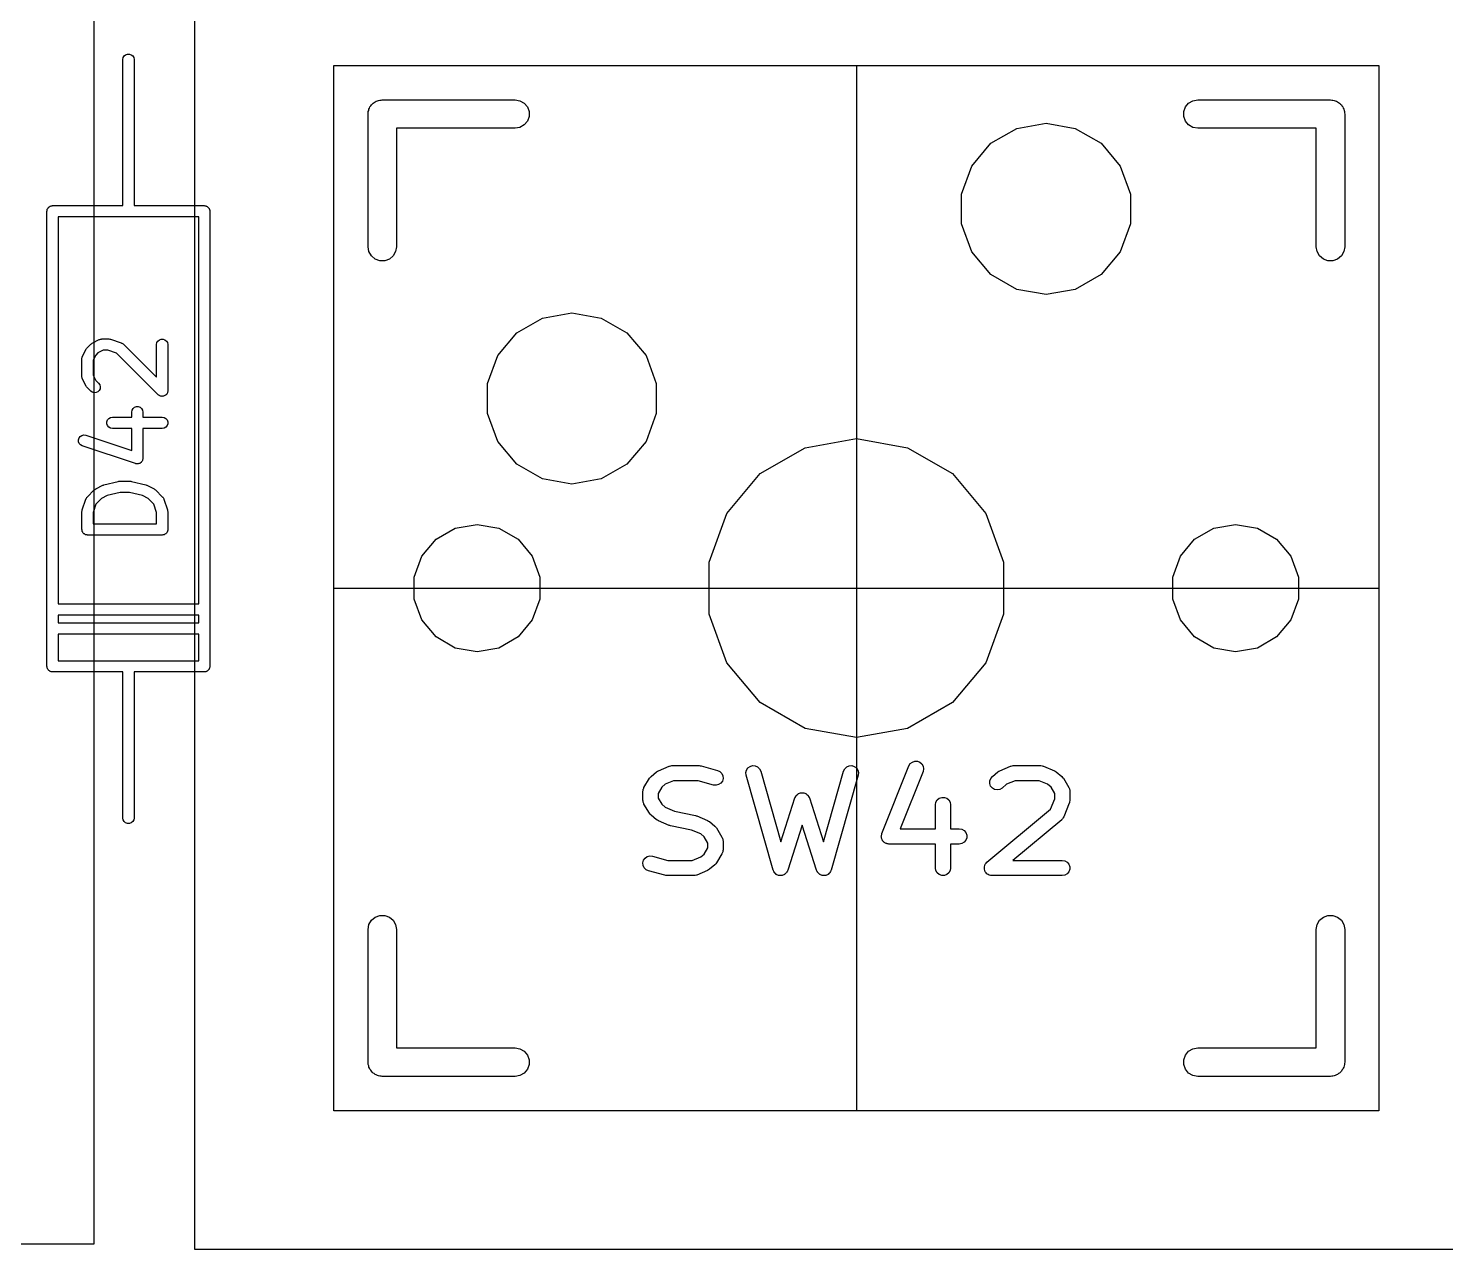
# Model space of a CAD drawing. Header units: millimetres. Extents: x 30 to 728, y -111 to 447.
# Drawn here: x 105.27 to 124.25, y 102.22 to 118.58 of the extents above; entities that cross this region are included whole.
import ezdxf

# ---------------------------------------------------------------- set-up
doc = ezdxf.new("R2010")
doc.units = ezdxf.units.MM
for name, color, linetype in [('BLACK', 7, 'Continuous'), ('プレート', 6, 'Continuous'), ('参照キーキャップ', 7, 'Continuous'), ('寸法', 21, 'Continuous')]:
    doc.layers.add(name, color=color, linetype=linetype)
doc.layers.add('補助線', color=4, linetype='Continuous', transparency=0.8)

# ---------------------------------------------------------------- blocks, each defined once
blk = doc.blocks.new('hhskb-F.SilkS')
at = {"layer": 'BLACK'}
for p, q in [((72.925, -109.92), (72.9295, -109.894)), ((72.9295, -109.894), (72.9425, -109.872)), ((72.9425, -109.872), (72.9625, -109.855)), ((72.9625, -109.855), (72.987, -109.846)), ((72.987, -109.846), (73.013, -109.846)), ((73.013, -109.846), (73.0375, -109.855)), ((73.0375, -109.855), (73.0575, -109.872)), ((73.0575, -109.872), (73.0705, -109.894)), ((73.0705, -109.894), (73.075, -109.92)), ((72.925, -111.19), (72.925, -109.92)), ((73.075, -109.92), (73.075, -111.19)), ((76.3047, -110.485), (76.3204, -110.479)), ((76.3204, -110.479), (76.3348, -110.471)), ((76.3348, -110.471), (76.3513, -110.468)), ((76.3513, -110.468), (76.3669, -110.462)), ((76.3669, -110.462), (76.3836, -110.462)), ((76.3836, -110.462), (76.4, -110.459)), ((76.4, -110.459), (78.178, -110.459)), ((78.178, -110.459), (78.2432, -110.471)), ((78.2432, -110.471), (78.3005, -110.504)), ((87.1995, -110.504), (87.2568, -110.471)), ((87.2568, -110.471), (87.322, -110.459)), ((87.322, -110.459), (89.1, -110.459)), ((89.1, -110.459), (89.1164, -110.462)), ((89.1164, -110.462), (89.1331, -110.462)), ((89.1331, -110.462), (89.1487, -110.468)), ((89.1487, -110.468), (89.1652, -110.471)), ((89.1652, -110.471), (89.1796, -110.479)), ((89.1796, -110.479), (89.1953, -110.485)), ((76.2095, -110.65), (76.2124, -110.634)), ((76.2095, -112.428), (76.2095, -110.65)), ((76.2124, -110.617), (76.2181, -110.601)), ((76.2124, -110.634), (76.2124, -110.617)), ((76.2181, -110.601), (76.221, -110.585)), ((76.221, -110.585), (76.2293, -110.57)), ((76.2293, -110.57), (76.235, -110.555)), ((76.235, -110.555), (76.2457, -110.542)), ((76.2457, -110.542), (76.2541, -110.528)), ((76.2541, -110.528), (76.2668, -110.517)), ((76.2668, -110.517), (76.2775, -110.504)), ((76.2775, -110.504), (76.292, -110.496)), ((76.292, -110.496), (76.3047, -110.485)), ((78.3005, -110.504), (78.343, -110.555)), ((78.343, -110.555), (78.3656, -110.617)), ((78.3656, -110.617), (78.3656, -110.683)), ((87.1344, -110.617), (87.157, -110.555)), ((87.1344, -110.683), (87.1344, -110.617)), ((87.157, -110.555), (87.1995, -110.504)), ((89.1953, -110.485), (89.208, -110.496)), ((89.208, -110.496), (89.2225, -110.504)), ((89.2225, -110.504), (89.2332, -110.517)), ((89.2332, -110.517), (89.2459, -110.528)), ((89.2459, -110.528), (89.2543, -110.542)), ((89.2543, -110.542), (89.265, -110.555)), ((89.265, -110.555), (89.2707, -110.57)), ((89.2707, -110.57), (89.279, -110.585)), ((89.279, -110.585), (89.2819, -110.601)), ((89.2819, -110.601), (89.2876, -110.617)), ((89.2876, -110.617), (89.2876, -110.634)), ((89.2876, -110.634), (89.2905, -110.65)), ((89.2905, -110.65), (89.2905, -112.428)), ((78.178, -110.84), (76.5905, -110.84)), ((76.5905, -110.84), (76.5905, -112.428)), ((78.2432, -110.829), (78.178, -110.84)), ((78.3005, -110.796), (78.2432, -110.829)), ((78.343, -110.745), (78.3005, -110.796)), ((78.3656, -110.683), (78.343, -110.745)), ((84.5525, -111.041), (84.8976, -110.842)), ((84.8976, -110.842), (85.29, -110.773)), ((85.29, -110.773), (85.6824, -110.842)), ((85.6824, -110.842), (86.0275, -111.041)), ((87.157, -110.745), (87.1344, -110.683)), ((87.1995, -110.796), (87.157, -110.745)), ((87.2568, -110.829), (87.1995, -110.796)), ((87.322, -110.84), (87.2568, -110.829)), ((88.9095, -110.84), (87.322, -110.84)), ((88.9095, -112.428), (88.9095, -110.84)), ((84.2964, -111.346), (84.5525, -111.041)), ((86.0275, -111.041), (86.2836, -111.346)), ((72.925, -111.877), (72.925, -111.19)), ((73.075, -111.19), (73.075, -111.877)), ((84.1601, -111.721), (84.2964, -111.346)), ((86.2836, -111.346), (86.4199, -111.721)), ((84.1601, -112.119), (84.1601, -111.721)), ((86.4199, -111.721), (86.4199, -112.119)), ((71.909, -111.952), (71.9101, -111.946)), ((71.909, -118.048), (71.909, -111.952)), ((71.9101, -111.939), (71.9124, -111.933)), ((71.9101, -111.946), (71.9101, -111.939)), ((71.9124, -111.933), (71.9135, -111.926)), ((71.9135, -111.926), (71.9168, -111.921)), ((71.9168, -111.921), (71.919, -111.914)), ((71.919, -111.914), (71.9233, -111.909)), ((71.9233, -111.909), (71.9265, -111.904)), ((71.9265, -111.904), (71.9316, -111.9)), ((71.9316, -111.9), (71.9358, -111.895)), ((71.9358, -111.895), (71.9415, -111.891)), ((71.9415, -111.891), (71.9465, -111.887)), ((71.9465, -111.887), (71.9527, -111.885)), ((71.9527, -111.885), (71.9583, -111.882)), ((71.9583, -111.882), (71.9648, -111.88)), ((71.9648, -111.88), (71.971, -111.878)), ((71.971, -111.878), (71.9775, -111.878)), ((71.9775, -111.878), (71.984, -111.877)), ((71.984, -111.877), (72.925, -111.877)), ((73.075, -111.877), (74.016, -111.877)), ((74.016, -111.877), (74.0225, -111.878)), ((74.0225, -111.878), (74.029, -111.878)), ((74.029, -111.878), (74.0352, -111.88)), ((74.0352, -111.88), (74.0417, -111.882)), ((74.0417, -111.882), (74.0473, -111.885)), ((74.0473, -111.885), (74.0535, -111.887)), ((74.0535, -111.887), (74.0585, -111.891)), ((74.0585, -111.891), (74.0642, -111.895)), ((74.0642, -111.895), (74.0684, -111.9)), ((74.0684, -111.9), (74.0735, -111.904)), ((74.0735, -111.904), (74.0767, -111.909)), ((74.0767, -111.909), (74.081, -111.914)), ((74.081, -111.914), (74.0832, -111.921)), ((74.0832, -111.921), (74.0865, -111.926)), ((74.0865, -111.926), (74.0876, -111.933)), ((74.0876, -111.933), (74.0899, -111.939)), ((74.0899, -111.939), (74.0899, -111.946)), ((74.0899, -111.946), (74.091, -111.952)), ((74.091, -111.952), (74.091, -118.048)), ((73, -112.027), (72.059, -112.027)), ((72.059, -112.027), (72.059, -117.211)), ((73.941, -112.027), (73, -112.027)), ((73.941, -117.211), (73.941, -112.027)), ((84.2964, -112.494), (84.1601, -112.119)), ((86.4199, -112.119), (86.2836, -112.494)), ((76.221, -112.493), (76.2095, -112.428)), ((76.2541, -112.55), (76.221, -112.493)), ((76.3047, -112.593), (76.2541, -112.55)), ((76.5459, -112.55), (76.4952, -112.593)), ((76.579, -112.493), (76.5459, -112.55)), ((76.5905, -112.428), (76.579, -112.493)), ((84.5525, -112.799), (84.2964, -112.494)), ((86.2836, -112.494), (86.0275, -112.799)), ((88.921, -112.493), (88.9095, -112.428)), ((88.9541, -112.55), (88.921, -112.493)), ((89.0048, -112.593), (88.9541, -112.55)), ((89.2459, -112.55), (89.1953, -112.593)), ((89.279, -112.493), (89.2459, -112.55)), ((89.2905, -112.428), (89.279, -112.493)), ((76.3669, -112.616), (76.3047, -112.593)), ((76.4331, -112.616), (76.3669, -112.616)), ((76.4952, -112.593), (76.4331, -112.616)), ((89.0669, -112.616), (89.0048, -112.593)), ((89.1331, -112.616), (89.0669, -112.616)), ((89.1953, -112.593), (89.1331, -112.616)), ((84.8976, -112.998), (84.5525, -112.799)), ((86.0275, -112.799), (85.6824, -112.998)), ((85.29, -113.067), (84.8976, -112.998)), ((85.6824, -112.998), (85.29, -113.067)), ((78.5476, -113.382), (78.94, -113.313)), ((78.94, -113.313), (79.3324, -113.382)), ((78.2025, -113.581), (78.5476, -113.382)), ((79.3324, -113.382), (79.6775, -113.581)), ((72.5141, -113.719), (72.6093, -113.671)), ((72.6093, -113.671), (72.6135, -113.67)), ((72.6135, -113.67), (72.6172, -113.668)), ((72.6172, -113.668), (72.6259, -113.666)), ((72.6259, -113.666), (72.6343, -113.664)), ((72.6343, -113.664), (72.6386, -113.664)), ((72.6386, -113.664), (72.6429, -113.663)), ((72.6429, -113.663), (72.7381, -113.663)), ((72.7381, -113.663), (72.7499, -113.665)), ((72.7499, -113.665), (72.7618, -113.667)), ((72.7618, -113.667), (72.9047, -113.715)), ((73.3819, -113.712), (73.3949, -113.69)), ((73.3949, -113.69), (73.4149, -113.673)), ((73.4149, -113.673), (73.4394, -113.664)), ((73.4394, -113.664), (73.4654, -113.664)), ((73.4654, -113.664), (73.4899, -113.673)), ((73.4899, -113.673), (73.5098, -113.69)), ((73.5098, -113.69), (73.5229, -113.712)), ((77.9464, -113.886), (78.2025, -113.581)), ((79.6775, -113.581), (79.9336, -113.886)), ((72.3819, -113.903), (72.3841, -113.899)), ((72.3841, -113.899), (72.3853, -113.895)), ((72.3853, -113.895), (72.4329, -113.8)), ((72.4329, -113.8), (72.4401, -113.79)), ((72.4401, -113.79), (72.447, -113.78)), ((72.447, -113.78), (72.4946, -113.733)), ((72.4946, -113.733), (72.5044, -113.726)), ((72.5044, -113.726), (72.5141, -113.719)), ((72.5616, -113.878), (72.5274, -113.946)), ((72.592, -113.847), (72.5616, -113.878)), ((72.6606, -113.813), (72.592, -113.847)), ((72.7259, -113.813), (72.6606, -113.813)), ((72.8404, -113.851), (72.7259, -113.813)), ((73.3993, -114.41), (72.8404, -113.851)), ((72.9047, -113.715), (72.9085, -113.717)), ((72.9085, -113.717), (72.9126, -113.718)), ((72.9126, -113.718), (72.9198, -113.723)), ((72.9198, -113.723), (72.9276, -113.727)), ((72.9276, -113.727), (72.9304, -113.73)), ((72.9304, -113.73), (72.934, -113.733)), ((72.934, -113.733), (73.3774, -114.176)), ((73.3774, -113.738), (73.3819, -113.712)), ((73.3774, -114.176), (73.3774, -113.738)), ((73.5229, -113.712), (73.5274, -113.738)), ((73.5274, -113.738), (73.5274, -114.357)), ((77.8101, -114.261), (77.9464, -113.886)), ((79.9336, -113.886), (80.0699, -114.261)), ((72.3774, -113.929), (72.3781, -113.924)), ((72.3774, -114.167), (72.3774, -113.929)), ((72.3779, -113.92), (72.3804, -113.912)), ((72.3781, -113.924), (72.3779, -113.92)), ((72.3804, -113.912), (72.3819, -113.903)), ((72.5274, -113.946), (72.5274, -114.149)), ((72.3781, -114.171), (72.3774, -114.167)), ((72.3779, -114.175), (72.3781, -114.171)), ((72.3804, -114.184), (72.3779, -114.175)), ((72.3819, -114.192), (72.3804, -114.184)), ((72.3841, -114.196), (72.3819, -114.192)), ((72.3853, -114.2), (72.3841, -114.196)), ((72.4329, -114.295), (72.3853, -114.2)), ((72.5274, -114.149), (72.5616, -114.217)), ((72.5616, -114.217), (72.6007, -114.256)), ((72.6007, -114.256), (72.6156, -114.278)), ((72.6156, -114.278), (72.6223, -114.303)), ((77.8101, -114.659), (77.8101, -114.261)), ((80.0699, -114.261), (80.0699, -114.659)), ((72.4401, -114.305), (72.4329, -114.295)), ((72.447, -114.315), (72.4401, -114.305)), ((72.4946, -114.363), (72.447, -114.315)), ((72.5159, -114.377), (72.4946, -114.363)), ((72.5411, -114.384), (72.5159, -114.377)), ((72.567, -114.382), (72.5411, -114.384)), ((72.5906, -114.371), (72.567, -114.382)), ((72.6091, -114.353), (72.5906, -114.371)), ((72.6201, -114.329), (72.6091, -114.353)), ((72.6223, -114.303), (72.6201, -114.329)), ((73.4074, -114.416), (73.3993, -114.41)), ((73.4149, -114.422), (73.4074, -114.416)), ((73.418, -114.423), (73.4149, -114.422)), ((73.4207, -114.425), (73.418, -114.423)), ((73.4302, -114.428), (73.4207, -114.425)), ((73.4394, -114.431), (73.4302, -114.428)), ((73.4427, -114.431), (73.4394, -114.431)), ((73.4458, -114.432), (73.4427, -114.431)), ((73.4556, -114.431), (73.4458, -114.432)), ((73.4654, -114.431), (73.4556, -114.431)), ((73.4685, -114.43), (73.4654, -114.431)), ((73.4718, -114.43), (73.4685, -114.43)), ((73.4807, -114.425), (73.4718, -114.43)), ((73.4899, -114.422), (73.4807, -114.425)), ((73.4924, -114.42), (73.4899, -114.422)), ((73.4954, -114.419), (73.4924, -114.42)), ((73.5023, -114.412), (73.4954, -114.419)), ((73.5098, -114.405), (73.5023, -114.412)), ((73.5115, -114.402), (73.5098, -114.405)), ((73.5138, -114.4), (73.5115, -114.402)), ((73.518, -114.391), (73.5138, -114.4)), ((73.5229, -114.383), (73.518, -114.391)), ((73.5234, -114.38), (73.5229, -114.383)), ((73.5248, -114.377), (73.5234, -114.38)), ((73.5257, -114.367), (73.5248, -114.377)), ((73.5274, -114.357), (73.5257, -114.367)), ((73.044, -114.643), (73.0486, -114.617)), ((73.044, -114.711), (73.044, -114.643)), ((73.0486, -114.617), (73.0616, -114.595)), ((73.0616, -114.595), (73.0815, -114.578)), ((73.0815, -114.578), (73.106, -114.569)), ((73.106, -114.569), (73.1321, -114.569)), ((73.1321, -114.569), (73.1565, -114.578)), ((73.1565, -114.578), (73.1765, -114.595)), ((73.1765, -114.595), (73.1895, -114.617)), ((73.1895, -114.617), (73.194, -114.643)), ((73.194, -114.643), (73.194, -114.711)), ((72.7119, -114.773), (72.7208, -114.748)), ((72.7119, -114.799), (72.7119, -114.773)), ((72.7208, -114.823), (72.7119, -114.799)), ((72.7208, -114.748), (72.7375, -114.728)), ((72.7375, -114.843), (72.7208, -114.823)), ((72.7375, -114.728), (72.7601, -114.715)), ((72.7601, -114.856), (72.7375, -114.843)), ((72.7601, -114.715), (72.7857, -114.711)), ((72.7857, -114.711), (73.044, -114.711)), ((73.194, -114.711), (73.4524, -114.711)), ((73.4524, -114.711), (73.478, -114.715)), ((73.478, -114.715), (73.5006, -114.728)), ((73.5006, -114.843), (73.478, -114.856)), ((73.5006, -114.728), (73.5173, -114.748)), ((73.5173, -114.823), (73.5006, -114.843)), ((73.5173, -114.748), (73.5262, -114.773)), ((73.5262, -114.799), (73.5173, -114.823)), ((73.5262, -114.773), (73.5262, -114.799)), ((77.9464, -115.034), (77.8101, -114.659)), ((80.0699, -114.659), (79.9336, -115.034)), ((72.3306, -115.013), (72.3388, -114.988)), ((72.3313, -115.039), (72.3306, -115.013)), ((72.3388, -114.988), (72.355, -114.968)), ((72.355, -114.968), (72.3772, -114.954)), ((72.3772, -114.954), (72.4027, -114.949)), ((72.4027, -114.949), (72.4285, -114.953)), ((72.4285, -114.953), (73.044, -115.158)), ((72.7857, -114.861), (72.7601, -114.856)), ((73.044, -114.861), (72.7857, -114.861)), ((73.044, -115.158), (73.044, -114.861)), ((73.4524, -114.861), (73.194, -114.861)), ((73.194, -114.861), (73.194, -115.262)), ((73.478, -114.856), (73.4524, -114.861)), ((78.2025, -115.339), (77.9464, -115.034)), ((79.9336, -115.034), (79.6775, -115.339)), ((82.0654, -115.119), (82.75, -114.998)), ((82.75, -114.998), (83.4346, -115.119)), ((72.3409, -115.063), (72.3313, -115.039)), ((72.3581, -115.083), (72.3409, -115.063)), ((72.381, -115.095), (72.3581, -115.083)), ((73.0953, -115.333), (72.381, -115.095)), ((81.4634, -115.467), (82.0654, -115.119)), ((83.4346, -115.119), (84.0365, -115.467)), ((73.1008, -115.334), (73.0953, -115.333)), ((73.106, -115.336), (73.1008, -115.334)), ((73.1136, -115.336), (73.106, -115.336)), ((73.1211, -115.337), (73.1136, -115.336)), ((73.1265, -115.336), (73.1211, -115.337)), ((73.1321, -115.336), (73.1265, -115.336)), ((73.1392, -115.333), (73.1321, -115.336)), ((73.1466, -115.332), (73.1392, -115.333)), ((73.1513, -115.329), (73.1466, -115.332)), ((73.1565, -115.327), (73.1513, -115.329)), ((73.1624, -115.322), (73.1565, -115.327)), ((73.1688, -115.318), (73.1624, -115.322)), ((73.1723, -115.314), (73.1688, -115.318)), ((73.1765, -115.31), (73.1723, -115.314)), ((73.1803, -115.304), (73.1765, -115.31)), ((73.185, -115.298), (73.1803, -115.304)), ((73.1868, -115.292), (73.185, -115.298)), ((73.1895, -115.288), (73.1868, -115.292)), ((73.1908, -115.28), (73.1895, -115.288)), ((73.1932, -115.273), (73.1908, -115.28)), ((73.194, -115.262), (73.1931, -115.267)), ((73.1931, -115.267), (73.1932, -115.273)), ((78.5476, -115.538), (78.2025, -115.339)), ((79.6775, -115.339), (79.3324, -115.538)), ((72.6723, -115.618), (72.8628, -115.57)), ((72.8628, -115.57), (72.8719, -115.569)), ((72.8719, -115.569), (72.881, -115.568)), ((72.881, -115.568), (73.0238, -115.568)), ((73.0238, -115.568), (73.0328, -115.569)), ((73.0328, -115.569), (73.042, -115.57)), ((73.042, -115.57), (73.2325, -115.618)), ((78.94, -115.607), (78.5476, -115.538)), ((79.3324, -115.538), (78.94, -115.607)), ((81.0166, -115.999), (81.4634, -115.467)), ((84.0365, -115.467), (84.4834, -115.999)), ((72.432, -115.802), (72.4371, -115.794)), ((72.4371, -115.794), (72.4413, -115.787)), ((72.4413, -115.787), (72.4445, -115.784)), ((72.4445, -115.784), (72.447, -115.78)), ((72.447, -115.78), (72.5422, -115.685)), ((72.5422, -115.685), (72.552, -115.678)), ((72.552, -115.678), (72.5617, -115.671)), ((72.5617, -115.671), (72.6569, -115.623)), ((72.7167, -115.761), (72.6397, -115.8)), ((72.6569, -115.623), (72.6648, -115.621)), ((72.6648, -115.621), (72.6723, -115.618)), ((72.8902, -115.718), (72.7167, -115.761)), ((73.0146, -115.718), (72.8902, -115.718)), ((73.1881, -115.761), (73.0146, -115.718)), ((73.2651, -115.8), (73.1881, -115.761)), ((73.2325, -115.618), (73.24, -115.621)), ((73.24, -115.621), (73.2478, -115.623)), ((73.2478, -115.623), (73.3431, -115.671)), ((73.3431, -115.671), (73.3527, -115.678)), ((73.3527, -115.678), (73.3626, -115.685)), ((73.3626, -115.685), (73.4578, -115.78)), ((73.4578, -115.78), (73.4603, -115.784)), ((73.4603, -115.784), (73.4635, -115.787)), ((73.4635, -115.787), (73.4677, -115.794)), ((73.4677, -115.794), (73.4727, -115.802)), ((72.3774, -115.976), (72.3795, -115.964)), ((72.3774, -116.214), (72.3774, -115.976)), ((72.3795, -115.964), (72.3812, -115.952)), ((72.3812, -115.952), (72.4288, -115.81)), ((72.4288, -115.81), (72.4309, -115.806)), ((72.4309, -115.806), (72.432, -115.802)), ((72.5656, -115.874), (72.5274, -115.988)), ((72.6397, -115.8), (72.5656, -115.874)), ((73.3392, -115.874), (73.2651, -115.8)), ((73.3774, -115.988), (73.3392, -115.874)), ((73.4727, -115.802), (73.4739, -115.806)), ((73.4739, -115.806), (73.4759, -115.81)), ((73.4759, -115.81), (73.5235, -115.952)), ((73.5235, -115.952), (73.5253, -115.964)), ((73.5253, -115.964), (73.5274, -115.976)), ((73.5274, -115.976), (73.5274, -116.214)), ((72.5274, -115.988), (72.5274, -116.139)), ((72.5274, -116.139), (73.3774, -116.139)), ((73.3774, -116.139), (73.3774, -115.988)), ((77.3779, -116.197), (77.67, -116.146)), ((77.67, -116.146), (77.9621, -116.197)), ((80.7789, -116.652), (81.0166, -115.999)), ((84.4834, -115.999), (84.7211, -116.652)), ((87.5379, -116.197), (87.83, -116.146)), ((87.83, -116.146), (88.1221, -116.197)), ((72.3785, -116.221), (72.3774, -116.214)), ((72.3785, -116.227), (72.3785, -116.221)), ((72.3808, -116.233), (72.3785, -116.227)), ((72.3819, -116.24), (72.3808, -116.233)), ((72.3852, -116.246), (72.3819, -116.24)), ((72.3874, -116.252), (72.3852, -116.246)), ((72.3916, -116.257), (72.3874, -116.252)), ((72.3949, -116.262), (72.3916, -116.257)), ((72.4, -116.267), (72.3949, -116.262)), ((72.4042, -116.272), (72.4, -116.267)), ((72.4099, -116.275), (72.4042, -116.272)), ((72.4149, -116.279), (72.4099, -116.275)), ((72.421, -116.281), (72.4149, -116.279)), ((72.4267, -116.285), (72.421, -116.281)), ((72.4332, -116.286), (72.4267, -116.285)), ((72.4394, -116.288), (72.4332, -116.286)), ((72.4459, -116.288), (72.4394, -116.288)), ((72.4524, -116.289), (72.4459, -116.288)), ((73.4524, -116.289), (72.4524, -116.289)), ((73.4588, -116.288), (73.4524, -116.289)), ((73.4654, -116.288), (73.4588, -116.288)), ((73.4716, -116.286), (73.4654, -116.288)), ((73.478, -116.285), (73.4716, -116.286)), ((73.4837, -116.281), (73.478, -116.285)), ((73.4899, -116.279), (73.4837, -116.281)), ((73.4949, -116.275), (73.4899, -116.279)), ((73.5006, -116.272), (73.4949, -116.275)), ((73.5048, -116.267), (73.5006, -116.272)), ((73.5098, -116.262), (73.5048, -116.267)), ((73.5131, -116.257), (73.5098, -116.262)), ((73.5173, -116.252), (73.5131, -116.257)), ((73.5196, -116.246), (73.5173, -116.252)), ((73.5229, -116.24), (73.5196, -116.246)), ((73.524, -116.233), (73.5229, -116.24)), ((73.5262, -116.227), (73.524, -116.233)), ((73.5274, -116.214), (73.5262, -116.221)), ((73.5262, -116.221), (73.5262, -116.227)), ((76.9303, -116.573), (77.121, -116.346)), ((77.121, -116.346), (77.3779, -116.197)), ((77.9621, -116.197), (78.219, -116.346)), ((78.219, -116.346), (78.4097, -116.573)), ((87.0903, -116.573), (87.281, -116.346)), ((87.281, -116.346), (87.5379, -116.197)), ((88.1221, -116.197), (88.379, -116.346)), ((88.379, -116.346), (88.5697, -116.573)), ((76.8288, -116.852), (76.9303, -116.573)), ((78.4097, -116.573), (78.5112, -116.852)), ((80.7789, -117.348), (80.7789, -116.652)), ((84.7211, -116.652), (84.7211, -117.348)), ((86.9888, -116.852), (87.0903, -116.573)), ((88.5697, -116.573), (88.6712, -116.852)), ((76.8288, -117.148), (76.8288, -116.852)), ((78.5112, -116.852), (78.5112, -117.148)), ((86.9888, -117.148), (86.9888, -116.852)), ((88.6712, -116.852), (88.6712, -117.148)), ((72.059, -117.211), (73.941, -117.211)), ((76.9303, -117.427), (76.8288, -117.148)), ((78.5112, -117.148), (78.4097, -117.427)), ((87.0903, -117.427), (86.9888, -117.148)), ((88.6712, -117.148), (88.5697, -117.427)), ((72.059, -117.361), (72.059, -117.465)), ((73.941, -117.361), (72.059, -117.361)), ((72.059, -117.465), (73.941, -117.465)), ((73.941, -117.465), (73.941, -117.361)), ((77.121, -117.654), (76.9303, -117.427)), ((78.4097, -117.427), (78.219, -117.654)), ((81.0166, -118.001), (80.7789, -117.348)), ((84.7211, -117.348), (84.4834, -118.001)), ((87.281, -117.654), (87.0903, -117.427)), ((88.5697, -117.427), (88.379, -117.654)), ((73.941, -117.615), (72.059, -117.615)), ((72.059, -117.615), (72.059, -117.973)), ((73.941, -117.973), (73.941, -117.615)), ((77.3779, -117.803), (77.121, -117.654)), ((78.219, -117.654), (77.9621, -117.803)), ((87.5379, -117.803), (87.281, -117.654)), ((88.379, -117.654), (88.1221, -117.803)), ((77.67, -117.854), (77.3779, -117.803)), ((77.9621, -117.803), (77.67, -117.854)), ((87.83, -117.854), (87.5379, -117.803)), ((88.1221, -117.803), (87.83, -117.854)), ((71.9101, -118.054), (71.909, -118.048)), ((71.9101, -118.061), (71.9101, -118.054)), ((71.9124, -118.067), (71.9101, -118.061)), ((71.9135, -118.074), (71.9124, -118.067)), ((71.9168, -118.079), (71.9135, -118.074)), ((72.059, -117.973), (73, -117.973)), ((73, -117.973), (73.941, -117.973)), ((74.0865, -118.074), (74.0832, -118.079)), ((74.0876, -118.067), (74.0865, -118.074)), ((74.0899, -118.061), (74.0876, -118.067)), ((74.091, -118.048), (74.0899, -118.054)), ((74.0899, -118.054), (74.0899, -118.061)), ((81.4634, -118.533), (81.0166, -118.001)), ((84.4834, -118.001), (84.0365, -118.533)), ((71.919, -118.085), (71.9168, -118.079)), ((71.9233, -118.091), (71.919, -118.085)), ((71.9265, -118.096), (71.9233, -118.091)), ((71.9316, -118.1), (71.9265, -118.096)), ((71.9358, -118.105), (71.9316, -118.1)), ((71.9415, -118.109), (71.9358, -118.105)), ((71.9465, -118.113), (71.9415, -118.109)), ((71.9527, -118.115), (71.9465, -118.113)), ((71.9583, -118.118), (71.9527, -118.115)), ((71.9648, -118.12), (71.9583, -118.118)), ((71.971, -118.122), (71.9648, -118.12)), ((71.9775, -118.122), (71.971, -118.122)), ((71.984, -118.123), (71.9775, -118.122)), ((72.925, -118.123), (71.984, -118.123)), ((72.925, -118.81), (72.925, -118.123)), ((74.016, -118.123), (73.075, -118.123)), ((73.075, -118.123), (73.075, -118.81)), ((74.0225, -118.122), (74.016, -118.123)), ((74.029, -118.122), (74.0225, -118.122)), ((74.0352, -118.12), (74.029, -118.122)), ((74.0417, -118.118), (74.0352, -118.12)), ((74.0473, -118.115), (74.0417, -118.118)), ((74.0535, -118.113), (74.0473, -118.115)), ((74.0585, -118.109), (74.0535, -118.113)), ((74.0642, -118.105), (74.0585, -118.109)), ((74.0684, -118.1), (74.0642, -118.105)), ((74.0735, -118.096), (74.0684, -118.1)), ((74.0767, -118.091), (74.0735, -118.096)), ((74.081, -118.085), (74.0767, -118.091)), ((74.0832, -118.079), (74.081, -118.085)), ((82.0654, -118.881), (81.4634, -118.533)), ((84.0365, -118.533), (83.4346, -118.881)), ((72.925, -120.08), (72.925, -118.81)), ((73.075, -118.81), (73.075, -120.08)), ((82.75, -119.002), (82.0654, -118.881)), ((83.4346, -118.881), (82.75, -119.002)), ((80.0984, -119.446), (80.2435, -119.386)), ((80.2435, -119.386), (80.2458, -119.385)), ((80.2458, -119.385), (80.2478, -119.384)), ((80.2478, -119.384), (80.2629, -119.381)), ((80.2629, -119.381), (80.2779, -119.378)), ((80.2779, -119.378), (80.2803, -119.378)), ((80.2803, -119.378), (80.2826, -119.378)), ((80.2826, -119.378), (80.6454, -119.378)), ((80.6454, -119.378), (80.659, -119.38)), ((80.659, -119.38), (80.6726, -119.382)), ((80.6726, -119.382), (80.8903, -119.442)), ((81.2981, -119.409), (81.3267, -119.388)), ((81.3267, -119.388), (81.3606, -119.378)), ((81.3606, -119.378), (81.3958, -119.381)), ((81.3958, -119.381), (81.428, -119.395)), ((81.428, -119.395), (81.4534, -119.42)), ((82.5952, -119.42), (82.6205, -119.395)), ((82.6205, -119.395), (82.6528, -119.381)), ((82.6528, -119.381), (82.688, -119.378)), ((82.688, -119.378), (82.7219, -119.388)), ((82.7219, -119.388), (82.7504, -119.409)), ((83.0911, -120.288), (83.454, -119.381)), ((83.454, -119.381), (83.4725, -119.351)), ((83.4725, -119.351), (83.5003, -119.33)), ((83.5003, -119.33), (83.5338, -119.318)), ((83.5338, -119.318), (83.5691, -119.32)), ((83.5691, -119.32), (83.6018, -119.333)), ((83.6018, -119.333), (83.6281, -119.356)), ((83.6281, -119.356), (83.6448, -119.387)), ((83.6448, -119.387), (83.6498, -119.422)), ((84.6704, -119.446), (84.8155, -119.386)), ((84.8155, -119.386), (84.8178, -119.385)), ((84.8178, -119.385), (84.8198, -119.384)), ((84.8198, -119.384), (84.8349, -119.381)), ((84.8349, -119.381), (84.8499, -119.378)), ((84.8499, -119.378), (84.8523, -119.378)), ((84.8523, -119.378), (84.8546, -119.378)), ((84.8546, -119.378), (85.2174, -119.378)), ((85.2174, -119.378), (85.2197, -119.378)), ((85.2197, -119.378), (85.2221, -119.378)), ((85.2221, -119.378), (85.2371, -119.381)), ((85.2371, -119.381), (85.2522, -119.384)), ((85.2522, -119.384), (85.2542, -119.385)), ((85.2542, -119.385), (85.2565, -119.386)), ((85.2565, -119.386), (85.4016, -119.446)), ((79.9052, -119.669), (79.9777, -119.548)), ((79.9777, -119.548), (79.9888, -119.535)), ((79.9888, -119.535), (79.9998, -119.522)), ((79.9998, -119.522), (80.0724, -119.462)), ((80.0724, -119.462), (80.0856, -119.454)), ((80.0856, -119.454), (80.0984, -119.446)), ((80.3029, -119.581), (80.1907, -119.628)), ((80.6316, -119.581), (80.3029, -119.581)), ((80.8359, -119.638), (80.6316, -119.581)), ((80.8903, -119.442), (80.9222, -119.457)), ((80.9222, -119.457), (80.9469, -119.482)), ((80.9548, -119.584), (80.9343, -119.612)), ((80.9469, -119.482), (80.9615, -119.515)), ((80.9643, -119.55), (80.9548, -119.584)), ((80.9615, -119.515), (80.9643, -119.55)), ((81.2698, -119.472), (81.2784, -119.438)), ((81.2735, -119.507), (81.2698, -119.472)), ((81.6363, -120.777), (81.2735, -119.507)), ((81.2784, -119.438), (81.2981, -119.409)), ((81.4534, -119.42), (81.4688, -119.452)), ((81.4688, -119.452), (81.7395, -120.399)), ((82.3091, -120.399), (82.5797, -119.452)), ((82.7751, -119.507), (82.4123, -120.777)), ((82.5797, -119.452), (82.5952, -119.42)), ((82.7504, -119.409), (82.7702, -119.438)), ((82.7702, -119.438), (82.7788, -119.472)), ((82.7788, -119.472), (82.7751, -119.507)), ((83.6426, -119.457), (83.3355, -120.225)), ((83.6498, -119.422), (83.6426, -119.457)), ((84.5367, -119.618), (84.5369, -119.582)), ((84.5369, -119.582), (84.549, -119.549)), ((84.549, -119.549), (84.5718, -119.522)), ((84.5718, -119.522), (84.6444, -119.462)), ((84.6444, -119.462), (84.6576, -119.454)), ((84.6576, -119.454), (84.6704, -119.446)), ((84.8749, -119.581), (84.7627, -119.628)), ((85.1971, -119.581), (84.8749, -119.581)), ((85.3093, -119.628), (85.1971, -119.581)), ((85.4016, -119.446), (85.4144, -119.454)), ((85.4144, -119.454), (85.4276, -119.462)), ((85.4276, -119.462), (85.5002, -119.522)), ((85.5002, -119.522), (85.5111, -119.535)), ((85.5111, -119.535), (85.5223, -119.548)), ((85.5223, -119.548), (85.5948, -119.669)), ((79.8907, -119.721), (79.8924, -119.712)), ((79.8907, -119.842), (79.8907, -119.721)), ((79.8924, -119.712), (79.8925, -119.702)), ((79.8925, -119.702), (79.8954, -119.695)), ((79.8954, -119.695), (79.8968, -119.687)), ((79.8968, -119.687), (79.9017, -119.678)), ((79.9017, -119.678), (79.9052, -119.669)), ((80.1431, -119.668), (80.0939, -119.75)), ((80.0939, -119.75), (80.0939, -119.814)), ((80.1907, -119.628), (80.1431, -119.668)), ((80.8711, -119.641), (80.8359, -119.638)), ((80.9052, -119.632), (80.8711, -119.641)), ((80.9343, -119.612), (80.9052, -119.632)), ((81.9376, -119.792), (81.9439, -119.78)), ((81.9439, -119.78), (81.9469, -119.777)), ((81.9469, -119.777), (81.9491, -119.774)), ((81.9491, -119.774), (81.9599, -119.766)), ((81.9599, -119.766), (81.9701, -119.756)), ((81.9701, -119.756), (81.9738, -119.755)), ((81.9738, -119.755), (81.977, -119.752)), ((81.977, -119.752), (81.99, -119.748)), ((81.99, -119.748), (82.0027, -119.743)), ((82.0027, -119.743), (82.0068, -119.743)), ((82.0068, -119.743), (82.0106, -119.742)), ((82.0106, -119.742), (82.0243, -119.742)), ((82.0243, -119.742), (82.038, -119.742)), ((82.038, -119.742), (82.0418, -119.743)), ((82.0418, -119.743), (82.0459, -119.743)), ((82.0459, -119.743), (82.0585, -119.748)), ((82.0585, -119.748), (82.0716, -119.752)), ((82.0716, -119.752), (82.0748, -119.755)), ((82.0748, -119.755), (82.0785, -119.756)), ((82.0785, -119.756), (82.0887, -119.766)), ((82.0887, -119.766), (82.0995, -119.774)), ((82.0995, -119.774), (82.1016, -119.777)), ((82.1016, -119.777), (82.1046, -119.78)), ((82.1046, -119.78), (82.111, -119.792)), ((84.5487, -119.651), (84.5367, -119.618)), ((84.5713, -119.678), (84.5487, -119.651)), ((84.6018, -119.696), (84.5713, -119.678)), ((84.6365, -119.702), (84.6018, -119.696)), ((84.6713, -119.696), (84.6365, -119.702)), ((84.7019, -119.679), (84.6713, -119.696)), ((84.7627, -119.628), (84.7019, -119.679)), ((85.3569, -119.668), (85.3093, -119.628)), ((85.4061, -119.75), (85.3569, -119.668)), ((85.4061, -119.823), (85.4061, -119.75)), ((85.5948, -119.669), (85.5983, -119.678)), ((85.5983, -119.678), (85.6032, -119.687)), ((85.6032, -119.687), (85.6046, -119.695)), ((85.6046, -119.695), (85.6075, -119.702)), ((85.6075, -119.702), (85.6076, -119.712)), ((85.6076, -119.712), (85.6093, -119.721)), ((85.6093, -119.721), (85.6093, -119.842)), ((79.8924, -119.852), (79.8907, -119.842)), ((79.8925, -119.862), (79.8924, -119.852)), ((79.8954, -119.869), (79.8925, -119.862)), ((79.8968, -119.877), (79.8954, -119.869)), ((79.9017, -119.886), (79.8968, -119.877)), ((79.9052, -119.895), (79.9017, -119.886)), ((79.9777, -120.016), (79.9052, -119.895)), ((80.0939, -119.814), (80.1431, -119.896)), ((80.1431, -119.896), (80.1907, -119.936)), ((80.1907, -119.936), (80.3127, -119.987)), ((81.7395, -120.399), (81.9275, -119.811)), ((81.9275, -119.811), (81.9294, -119.808)), ((81.9294, -119.808), (81.9303, -119.804)), ((81.9303, -119.804), (81.9376, -119.792)), ((82.111, -119.792), (82.1183, -119.804)), ((82.1183, -119.804), (82.1192, -119.808)), ((82.1192, -119.808), (82.1211, -119.811)), ((82.1211, -119.811), (82.3091, -120.399)), ((83.8095, -119.903), (83.8157, -119.868)), ((83.8095, -120.225), (83.8095, -119.903)), ((83.8157, -119.868), (83.8333, -119.838)), ((83.8333, -119.838), (83.8603, -119.815)), ((83.8603, -119.815), (83.8935, -119.803)), ((83.8935, -119.803), (83.9288, -119.803)), ((83.9288, -119.803), (83.9619, -119.815)), ((83.9619, -119.815), (83.989, -119.838)), ((83.989, -119.838), (84.0066, -119.868)), ((84.0066, -119.868), (84.0127, -119.903)), ((84.0127, -119.903), (84.0127, -120.225)), ((84.4992, -120.671), (85.3504, -119.962)), ((85.3504, -119.962), (85.4061, -119.823)), ((85.602, -119.88), (85.5295, -120.062)), ((85.6024, -119.879), (85.602, -119.88)), ((85.6032, -119.877), (85.6024, -119.879)), ((85.606, -119.861), (85.6032, -119.877)), ((85.6093, -119.846), (85.606, -119.861)), ((85.6093, -119.842), (85.609, -119.844)), ((85.609, -119.844), (85.6093, -119.846)), ((72.9295, -120.106), (72.925, -120.08)), ((72.9425, -120.128), (72.9295, -120.106)), ((72.9625, -120.145), (72.9425, -120.128)), ((72.987, -120.154), (72.9625, -120.145)), ((73.013, -120.154), (72.987, -120.154)), ((73.0375, -120.145), (73.013, -120.154)), ((73.0575, -120.128), (73.0375, -120.145)), ((73.0705, -120.106), (73.0575, -120.128)), ((73.075, -120.08), (73.0705, -120.106)), ((79.9889, -120.028), (79.9777, -120.016)), ((79.9998, -120.041), (79.9889, -120.028)), ((80.0724, -120.102), (79.9998, -120.041)), ((80.0856, -120.109), (80.0724, -120.102)), ((80.0984, -120.118), (80.0856, -120.109)), ((80.2435, -120.178), (80.0984, -120.118)), ((80.3127, -119.987), (80.5936, -120.045)), ((80.5936, -120.045), (80.6025, -120.049)), ((80.6025, -120.049), (80.6119, -120.051)), ((80.6119, -120.051), (80.7571, -120.111)), ((80.7571, -120.111), (80.7699, -120.12)), ((80.7699, -120.12), (80.783, -120.127)), ((80.783, -120.127), (80.8556, -120.188)), ((85.5002, -120.102), (84.8449, -120.648)), ((85.505, -120.096), (85.5002, -120.102)), ((85.5109, -120.092), (85.505, -120.096)), ((85.5163, -120.083), (85.5109, -120.092)), ((85.523, -120.075), (85.5163, -120.083)), ((85.5255, -120.068), (85.523, -120.075)), ((85.5295, -120.062), (85.5255, -120.068)), ((80.2529, -120.18), (80.2435, -120.178)), ((80.2618, -120.184), (80.2529, -120.18)), ((80.5427, -120.242), (80.2618, -120.184)), ((80.6648, -120.293), (80.5427, -120.242)), ((80.7123, -120.333), (80.6648, -120.293)), ((80.7615, -120.415), (80.7123, -120.333)), ((80.8556, -120.188), (80.8666, -120.201)), ((80.8666, -120.201), (80.8777, -120.213)), ((80.8777, -120.213), (80.9503, -120.334)), ((80.9503, -120.334), (80.9537, -120.343)), ((80.9537, -120.343), (80.9586, -120.352)), ((80.9586, -120.352), (80.96, -120.36)), ((82.0243, -120.176), (81.8308, -120.78)), ((82.2178, -120.78), (82.0243, -120.176)), ((83.0839, -120.323), (83.0854, -120.316)), ((83.0854, -120.333), (83.0839, -120.323)), ((83.0854, -120.309), (83.089, -120.299)), ((83.0854, -120.316), (83.0854, -120.309)), ((83.0854, -120.344), (83.0854, -120.333)), ((83.0879, -120.351), (83.0854, -120.344)), ((83.0889, -120.358), (83.0879, -120.351)), ((83.089, -120.299), (83.0911, -120.288)), ((83.3355, -120.225), (83.8095, -120.225)), ((84.0127, -120.225), (84.1289, -120.225)), ((84.1289, -120.225), (84.1636, -120.231)), ((84.1636, -120.231), (84.1942, -120.248)), ((84.1942, -120.248), (84.2168, -120.275)), ((84.2168, -120.275), (84.2289, -120.309)), ((84.2289, -120.344), (84.2168, -120.377)), ((84.2289, -120.309), (84.2289, -120.344)), ((80.7123, -120.562), (80.7615, -120.479)), ((80.7615, -120.479), (80.7615, -120.415)), ((80.9586, -120.542), (80.9537, -120.551)), ((80.96, -120.534), (80.9586, -120.542)), ((80.96, -120.36), (80.9629, -120.367)), ((80.9629, -120.527), (80.96, -120.534)), ((80.9629, -120.367), (80.9631, -120.377)), ((80.9631, -120.517), (80.9629, -120.527)), ((80.9631, -120.377), (80.9647, -120.387)), ((80.9647, -120.508), (80.9631, -120.517)), ((80.9647, -120.387), (80.9647, -120.508)), ((83.0939, -120.367), (83.0889, -120.358)), ((83.0974, -120.377), (83.0939, -120.367)), ((83.1021, -120.383), (83.0974, -120.377)), ((83.1056, -120.389), (83.1021, -120.383)), ((83.1134, -120.396), (83.1056, -120.389)), ((83.1201, -120.404), (83.1134, -120.396)), ((83.1264, -120.408), (83.1201, -120.404)), ((83.1319, -120.413), (83.1264, -120.408)), ((83.1416, -120.416), (83.1319, -120.413)), ((83.1507, -120.422), (83.1416, -120.416)), ((83.1579, -120.423), (83.1507, -120.422)), ((83.1646, -120.426), (83.1579, -120.423)), ((83.1751, -120.426), (83.1646, -120.426)), ((83.1854, -120.428), (83.1751, -120.426)), ((83.8095, -120.428), (83.1854, -120.428)), ((83.8095, -120.75), (83.8095, -120.428)), ((84.1289, -120.428), (84.0127, -120.428)), ((84.0127, -120.428), (84.0127, -120.75)), ((84.1636, -120.422), (84.1289, -120.428)), ((84.1942, -120.404), (84.1636, -120.422)), ((84.2168, -120.377), (84.1942, -120.404)), ((79.8912, -120.679), (79.9006, -120.645)), ((79.8939, -120.714), (79.8912, -120.679)), ((79.9085, -120.747), (79.8939, -120.714)), ((79.9006, -120.645), (79.9211, -120.617)), ((79.9211, -120.617), (79.9502, -120.597)), ((79.9502, -120.597), (79.9844, -120.588)), ((79.9844, -120.588), (80.0195, -120.591)), ((80.0195, -120.591), (80.2238, -120.648)), ((80.2238, -120.648), (80.5525, -120.648)), ((80.5525, -120.648), (80.6648, -120.601)), ((80.6648, -120.601), (80.7123, -120.562)), ((80.8556, -120.707), (80.783, -120.767)), ((80.8666, -120.694), (80.8556, -120.707)), ((80.8777, -120.681), (80.8666, -120.694)), ((80.9503, -120.56), (80.8777, -120.681)), ((80.9537, -120.551), (80.9503, -120.56)), ((84.4642, -120.749), (84.4642, -120.732)), ((84.4642, -120.732), (84.4643, -120.732)), ((84.4643, -120.732), (84.4703, -120.715)), ((84.4643, -120.732), (84.4643, -120.732)), ((84.4703, -120.715), (84.4763, -120.699)), ((84.4763, -120.699), (84.4764, -120.699)), ((84.4764, -120.699), (84.4765, -120.698)), ((84.4765, -120.698), (84.4878, -120.685)), ((84.4878, -120.685), (84.499, -120.672)), ((84.499, -120.672), (84.4991, -120.672)), ((84.4991, -120.672), (84.4992, -120.671)), ((84.8449, -120.648), (85.5077, -120.648)), ((85.5077, -120.648), (85.5425, -120.654)), ((85.5425, -120.654), (85.573, -120.672)), ((85.573, -120.672), (85.5957, -120.699)), ((85.5957, -120.699), (85.6078, -120.732)), ((85.6078, -120.732), (85.6078, -120.767)), ((79.9333, -120.772), (79.9085, -120.747)), ((79.9651, -120.787), (79.9333, -120.772)), ((80.1828, -120.847), (79.9651, -120.787)), ((80.1965, -120.849), (80.1828, -120.847)), ((80.21, -120.851), (80.1965, -120.849)), ((80.5729, -120.851), (80.21, -120.851)), ((80.5752, -120.851), (80.5729, -120.851)), ((80.5775, -120.851), (80.5752, -120.851)), ((80.5925, -120.848), (80.5775, -120.851)), ((80.6076, -120.845), (80.5925, -120.848)), ((80.6096, -120.844), (80.6076, -120.845)), ((80.6119, -120.843), (80.6096, -120.844)), ((80.7571, -120.783), (80.6119, -120.843)), ((80.7699, -120.775), (80.7571, -120.783)), ((80.783, -120.767), (80.7699, -120.775)), ((81.6388, -120.783), (81.6363, -120.777)), ((81.64, -120.788), (81.6388, -120.783)), ((81.6464, -120.798), (81.64, -120.788)), ((81.6517, -120.809), (81.6464, -120.798)), ((81.6558, -120.813), (81.6517, -120.809)), ((81.6588, -120.818), (81.6558, -120.813)), ((81.6684, -120.825), (81.6588, -120.818)), ((81.6771, -120.834), (81.6684, -120.825)), ((81.6822, -120.836), (81.6771, -120.834)), ((81.6867, -120.839), (81.6822, -120.836)), ((81.6983, -120.843), (81.6867, -120.839)), ((81.7093, -120.848), (81.6983, -120.843)), ((81.7149, -120.848), (81.7093, -120.848)), ((81.7203, -120.85), (81.7149, -120.848)), ((81.7324, -120.85), (81.7203, -120.85)), ((81.7445, -120.851), (81.7324, -120.85)), ((81.7499, -120.849), (81.7445, -120.851)), ((81.7556, -120.849), (81.7499, -120.849)), ((81.7668, -120.844), (81.7556, -120.849)), ((81.7785, -120.841), (81.7668, -120.844)), ((81.783, -120.838), (81.7785, -120.841)), ((81.7882, -120.835), (81.783, -120.838)), ((81.7972, -120.827), (81.7882, -120.835)), ((81.807, -120.82), (81.7972, -120.827)), ((81.8102, -120.816), (81.807, -120.82)), ((81.8143, -120.812), (81.8102, -120.816)), ((81.82, -120.801), (81.8143, -120.812)), ((81.8268, -120.791), (81.82, -120.801)), ((81.8281, -120.785), (81.8268, -120.791)), ((81.8308, -120.78), (81.8281, -120.785)), ((82.2204, -120.785), (82.2178, -120.78)), ((82.2218, -120.791), (82.2204, -120.785)), ((82.2286, -120.801), (82.2218, -120.791)), ((82.2342, -120.812), (82.2286, -120.801)), ((82.2384, -120.816), (82.2342, -120.812)), ((82.2416, -120.82), (82.2384, -120.816)), ((82.2514, -120.827), (82.2416, -120.82)), ((82.2603, -120.835), (82.2514, -120.827)), ((82.2656, -120.838), (82.2603, -120.835)), ((82.2701, -120.841), (82.2656, -120.838)), ((82.2818, -120.844), (82.2701, -120.841)), ((82.293, -120.849), (82.2818, -120.844)), ((82.2986, -120.849), (82.293, -120.849)), ((82.304, -120.851), (82.2986, -120.849)), ((82.3161, -120.85), (82.304, -120.851)), ((82.3283, -120.85), (82.3161, -120.85)), ((82.3336, -120.848), (82.3283, -120.85)), ((82.3392, -120.848), (82.3336, -120.848)), ((82.3503, -120.843), (82.3392, -120.848)), ((82.3619, -120.839), (82.3503, -120.843)), ((82.3663, -120.836), (82.3619, -120.839)), ((82.3715, -120.834), (82.3663, -120.836)), ((82.3802, -120.825), (82.3715, -120.834)), ((82.3898, -120.818), (82.3802, -120.825)), ((82.3928, -120.813), (82.3898, -120.818)), ((82.3968, -120.809), (82.3928, -120.813)), ((82.4021, -120.798), (82.3968, -120.809)), ((82.4086, -120.788), (82.4021, -120.798)), ((82.4098, -120.783), (82.4086, -120.788)), ((82.4123, -120.777), (82.4098, -120.783)), ((83.8157, -120.784), (83.8095, -120.75)), ((83.8333, -120.815), (83.8157, -120.784)), ((83.8603, -120.838), (83.8333, -120.815)), ((83.8935, -120.85), (83.8603, -120.838)), ((83.9288, -120.85), (83.8935, -120.85)), ((83.9619, -120.838), (83.9288, -120.85)), ((83.989, -120.815), (83.9619, -120.838)), ((84.0066, -120.784), (83.989, -120.815)), ((84.0127, -120.75), (84.0066, -120.784)), ((84.4642, -120.767), (84.4642, -120.749)), ((84.4702, -120.784), (84.4642, -120.767)), ((84.4642, -120.767), (84.4642, -120.767)), ((84.4642, -120.767), (84.4642, -120.767)), ((84.4761, -120.8), (84.4702, -120.784)), ((84.4762, -120.8), (84.4761, -120.8)), ((84.4763, -120.8), (84.4762, -120.8)), ((84.4876, -120.814), (84.4763, -120.8)), ((84.4987, -120.827), (84.4876, -120.814)), ((84.4989, -120.827), (84.4987, -120.827)), ((84.499, -120.827), (84.4989, -120.827)), ((84.5142, -120.836), (84.499, -120.827)), ((84.5292, -120.845), (84.5142, -120.836)), ((84.5294, -120.845), (84.5292, -120.845)), ((84.5295, -120.845), (84.5294, -120.845)), ((84.5469, -120.848), (84.5295, -120.845)), ((84.5639, -120.851), (84.5469, -120.848)), ((84.5641, -120.851), (84.5639, -120.851)), ((84.5643, -120.851), (84.5641, -120.851)), ((85.5077, -120.851), (84.5643, -120.851)), ((85.5425, -120.845), (85.5077, -120.851)), ((85.573, -120.827), (85.5425, -120.845)), ((85.5957, -120.8), (85.573, -120.827)), ((85.6078, -120.767), (85.5957, -120.8)), ((76.221, -121.507), (76.2541, -121.45)), ((76.2541, -121.45), (76.3047, -121.407)), ((76.3047, -121.407), (76.3669, -121.384)), ((76.3669, -121.384), (76.4331, -121.384)), ((76.4331, -121.384), (76.4952, -121.407)), ((76.4952, -121.407), (76.5459, -121.45)), ((76.5459, -121.45), (76.579, -121.507)), ((88.921, -121.507), (88.9541, -121.45)), ((88.9541, -121.45), (89.0048, -121.407)), ((89.0048, -121.407), (89.0669, -121.384)), ((89.0669, -121.384), (89.1331, -121.384)), ((89.1331, -121.384), (89.1953, -121.407)), ((89.1953, -121.407), (89.2459, -121.45)), ((89.2459, -121.45), (89.279, -121.507)), ((76.2095, -121.572), (76.221, -121.507)), ((76.2095, -123.35), (76.2095, -121.572)), ((76.579, -121.507), (76.5905, -121.572)), ((76.5905, -121.572), (76.5905, -123.159)), ((88.9095, -121.572), (88.921, -121.507)), ((88.9095, -123.159), (88.9095, -121.572)), ((89.279, -121.507), (89.2905, -121.572)), ((89.2905, -121.572), (89.2905, -123.35)), ((76.5905, -123.159), (78.178, -123.159)), ((78.178, -123.159), (78.2432, -123.171)), ((78.2432, -123.171), (78.3005, -123.204)), ((87.1995, -123.204), (87.2568, -123.171)), ((87.2568, -123.171), (87.322, -123.159)), ((87.322, -123.159), (88.9095, -123.159)), ((76.2124, -123.366), (76.2095, -123.35)), ((76.2124, -123.383), (76.2124, -123.366)), ((76.2181, -123.399), (76.2124, -123.383)), ((78.3005, -123.204), (78.343, -123.255)), ((78.343, -123.255), (78.3656, -123.317)), ((78.3656, -123.383), (78.343, -123.445)), ((78.3656, -123.317), (78.3656, -123.383)), ((87.1344, -123.317), (87.157, -123.255)), ((87.1344, -123.383), (87.1344, -123.317)), ((87.157, -123.445), (87.1344, -123.383)), ((87.157, -123.255), (87.1995, -123.204)), ((89.2876, -123.383), (89.2819, -123.399)), ((89.2905, -123.35), (89.2876, -123.366)), ((89.2876, -123.366), (89.2876, -123.383)), ((76.221, -123.415), (76.2181, -123.399)), ((76.2293, -123.43), (76.221, -123.415)), ((76.235, -123.445), (76.2293, -123.43)), ((76.2457, -123.458), (76.235, -123.445)), ((76.2541, -123.472), (76.2457, -123.458)), ((76.2668, -123.483), (76.2541, -123.472)), ((76.2775, -123.496), (76.2668, -123.483)), ((76.292, -123.504), (76.2775, -123.496)), ((76.3047, -123.515), (76.292, -123.504)), ((76.3204, -123.521), (76.3047, -123.515)), ((76.3348, -123.529), (76.3204, -123.521)), ((76.3513, -123.532), (76.3348, -123.529)), ((76.3669, -123.538), (76.3513, -123.532)), ((76.3836, -123.538), (76.3669, -123.538)), ((76.4, -123.54), (76.3836, -123.538)), ((78.178, -123.54), (76.4, -123.54)), ((78.2432, -123.529), (78.178, -123.54)), ((78.3005, -123.496), (78.2432, -123.529)), ((78.343, -123.445), (78.3005, -123.496)), ((87.1995, -123.496), (87.157, -123.445)), ((87.2568, -123.529), (87.1995, -123.496)), ((87.322, -123.54), (87.2568, -123.529)), ((89.1, -123.54), (87.322, -123.54)), ((89.1164, -123.538), (89.1, -123.54)), ((89.1331, -123.538), (89.1164, -123.538)), ((89.1487, -123.532), (89.1331, -123.538)), ((89.1652, -123.529), (89.1487, -123.532)), ((89.1796, -123.521), (89.1652, -123.529)), ((89.1953, -123.515), (89.1796, -123.521)), ((89.208, -123.504), (89.1953, -123.515)), ((89.2225, -123.496), (89.208, -123.504)), ((89.2332, -123.483), (89.2225, -123.496)), ((89.2459, -123.472), (89.2332, -123.483)), ((89.2543, -123.458), (89.2459, -123.472)), ((89.265, -123.445), (89.2543, -123.458)), ((89.2707, -123.43), (89.265, -123.445)), ((89.279, -123.415), (89.2707, -123.43)), ((89.2819, -123.399), (89.279, -123.415))]:
    blk.add_line(p, q, dxfattribs=at)

msp = doc.modelspace()

# ---------------------------------------------------------------- linework, layer by layer
at = {"layer": 'プレート'}
msp.add_lwpolyline([(109.358, 104.086), (109.358, 118.086), (123.358, 118.086), (123.358, 104.086)], close=True, dxfattribs=at)
at = {"layer": '参照キーキャップ', "color": 7}
for points in [[(64.819, 119.874), (106.146, 119.874), (106.146, 102.297), (64.819, 102.297), (64.819, 119.874)], [(107.497, 119.947), (125.219, 119.947), (125.219, 102.225), (107.497, 102.225), (107.497, 119.947)]]:
    msp.add_lwpolyline(points, close=True, dxfattribs=at)
for points in [[(116.358, 112.086), (116.358, 110.086)], [(115.358, 111.086), (117.358, 111.086), (117.358, 111.086), (117.358, 111.086)]]:
    msp.add_lwpolyline(points, dxfattribs=at)
at = {"layer": '補助線'}
for p, q in [((116.358, 118.086), (116.358, 104.086)), ((109.358, 111.086), (123.358, 111.086))]:
    msp.add_line(p, q, dxfattribs=at)

# ---------------------------------------------------------------- block references
at = {"layer": '寸法', "linetype": 'ByBlock'}
msp.add_blockref('hhskb-F.SilkS', (33.608, 228.086), dxfattribs=at)

doc.saveas('drawing.dxf')
